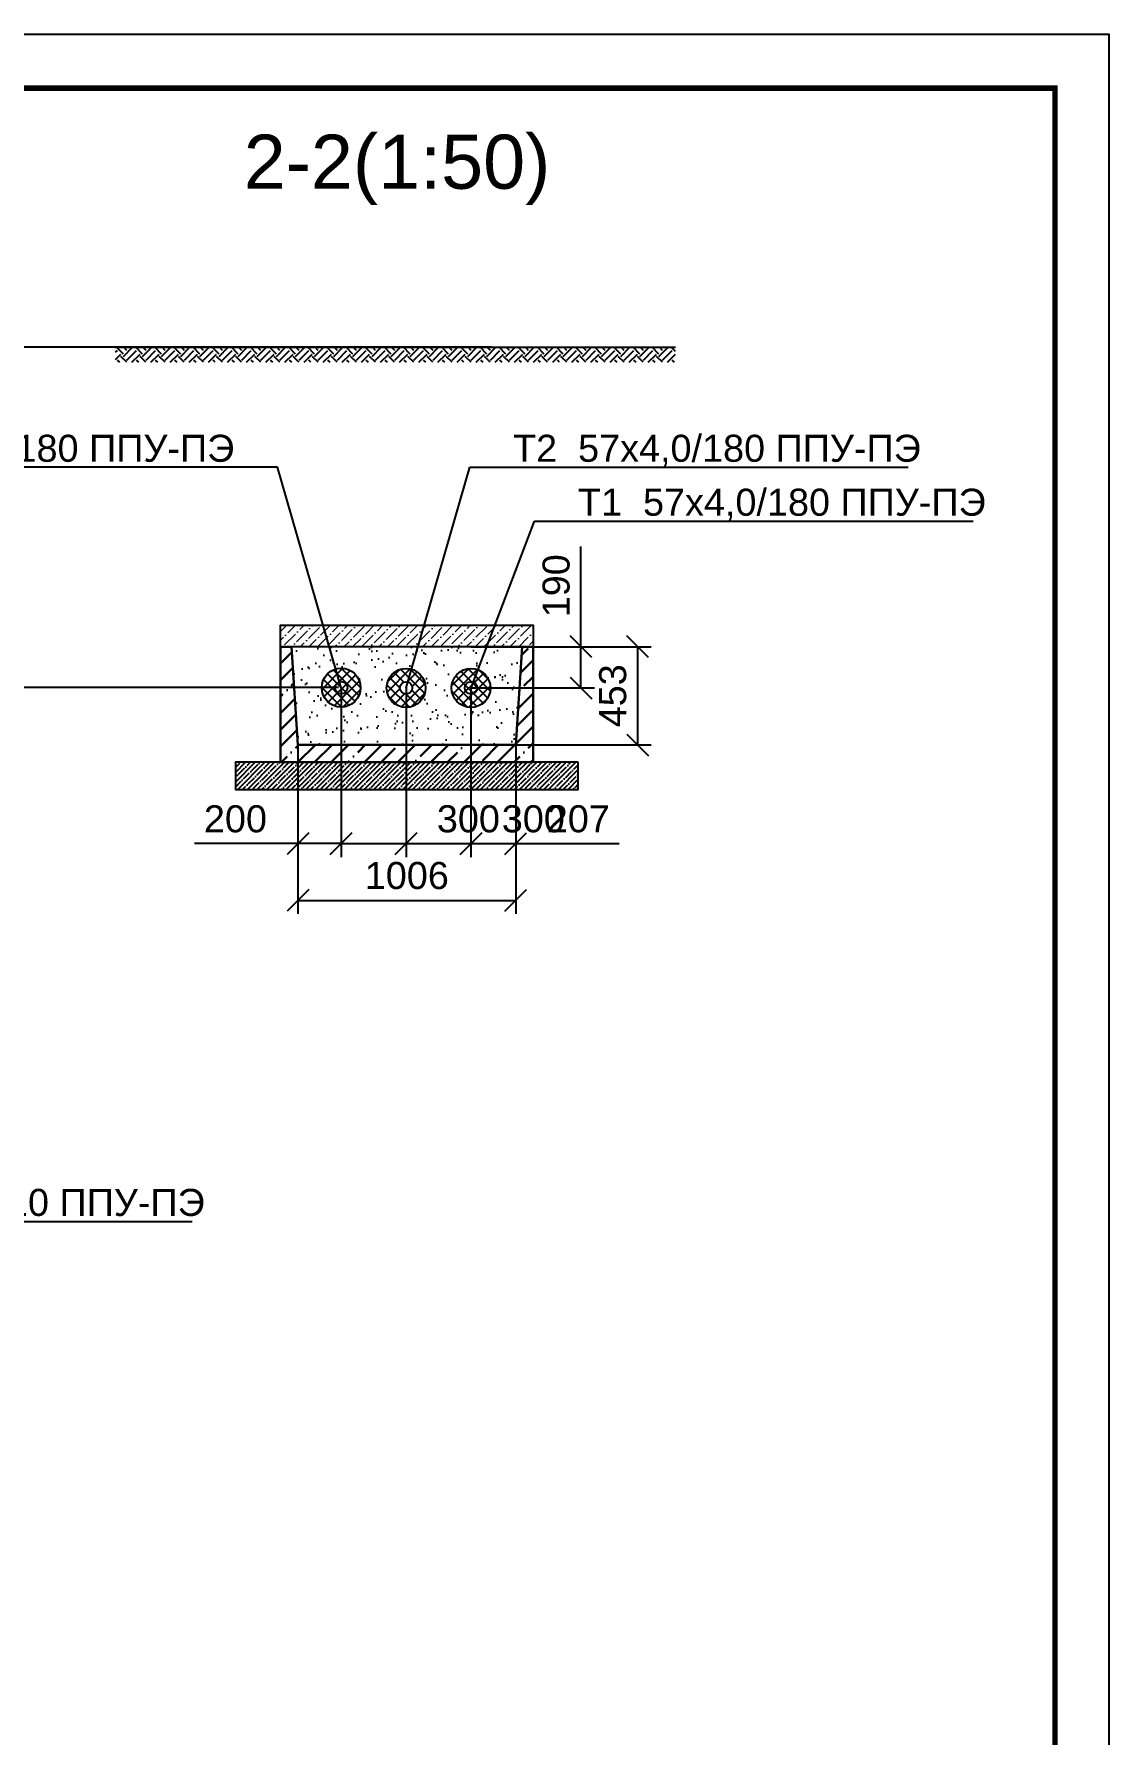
# Model space of a CAD drawing. Header units: millimetres. Extents: x 1990 to 8783, y 397 to 3825.
# Drawn here: x 4109.3 to 4208.6, y 3528 to 3685.2 of the extents above; entities that cross this region are included whole.
import ezdxf
from ezdxf import colors
from ezdxf.entities.mleader import LeaderData, LeaderLine
from ezdxf.enums import TextEntityAlignment as Align
from ezdxf.math import Vec2, Vec3

# ---------------------------------------------------------------- set-up
doc = ezdxf.new("R2010")
doc.units = ezdxf.units.MM
for name, color, linetype, lineweight in [('Основной', 1, 'Continuous', 60), ('размерная', 131, 'Continuous', 30), ('Размерный', 4, 'Continuous', 30)]:
    doc.layers.add(name, color=color, linetype=linetype, lineweight=lineweight)
doc.layers.add('Форматы', color=7, linetype='Continuous')
doc.styles.add('-ISOCPEUR-', font='isocpeur.ttf')
doc.styles.add('GOST', font='gost.shx', dxfattribs={"oblique": 15})
doc.styles.get("Standard").update_dxf_attribs({"font": 'arial.ttf'})
doc.dimstyles.new('М 1 к 50', dxfattribs={"dimtxt": 2.5, "dimasz": 2, "dimexe": 1.25, "dimexo": 0, "dimgap": 1, "dimtad": 1, "dimdec": 0, "dimlfac": 50, "dimzin": 0, "dimdsep": 46, "dimtxsty": 'GOST', "dimblk": 'OBLIQUE', "dimcen": 0, "dimclrd": 256, "dimclre": 256, "dimclrt": 256, "dimazin": 2, "dimtfac": 1, "dimtdec": 0, "dimtmove": 0, "dimatfit": 3, "dimldrblk": 'NONE', "dimfxl": 1.25, "dimtolj": 1, "dimtzin": 0, "dimlwd": -1, "dimlwe": -1, "dimarcsym": 2})

# ---------------------------------------------------------------- blocks, each defined once
blk = doc.blocks.new('*U377')
blk.add_lwpolyline([(0, 0), (420, 0), (420, -297), (0, -297)], close=True)
at = {"const_width": 0.5}
blk.add_lwpolyline([(20, -5), (415, -5), (415, -292), (20, -292)], close=True, dxfattribs=at)
blk.add_attdef('РАЗРАБОТАЛ', text='', height=2.5).set_placement((250.5, -264.22), align=Align.MIDDLE_LEFT)
at = {"flags": 8}
for tag, height, p in [('ДАТА', 2.5, (290.07, -264.4)), ('ЛИСТ', 3, (386.39, -271.92)), ('ЛИСТОВ', 3, (403.89, -271.92))]:
    blk.add_attdef(tag, text='', height=height, dxfattribs=at).set_placement(p, align=Align.MIDDLE_CENTER)
blk.add_attdef('ПРОВЕРИЛ', (250.75, -270.73), '', height=2.5)
at = {"lineweight": 30, "flags": 104}
for tag, p in [('ТЕПЛОВЫЕ_СЕТИ', (330, -269.5)), ('ИМЯ_ЧЕРТЕЖА', (330, -284.5))]:
    blk.add_attdef(tag, text='', height=3, dxfattribs=at).set_placement(p, align=Align.MIDDLE_CENTER)
at = {"style": '-ISOCPEUR-', "flags": 8}
blk.add_attdef('ФОРМАТ', text='', height=3, dxfattribs=at).set_placement((380.97, -294.75), align=Align.MIDDLE_CENTER)
blk = doc.blocks.new('_None')
blk = doc.blocks.new('*U374')
at = {"layer": 'Размерный'}
h = blk.add_hatch(dxfattribs=at)
h.set_pattern_fill('ANSI35', color=256, scale=0.85)
h.set_pattern_definition([(45, (-3446932.6355, -1336446.2115), (-3.8166088515, 3.8166088515), []), (45, (-3446928.819, -1336446.2115), (-3.8166088515, 3.8166088515), [6.746875, -1.349375, 0, -1.349375])])
h.paths.add_polyline_path([(29, 4), (29, 26.5), (26.5, 26.5), (25, 4), (-25, 4), (-26.5, 26.5), (-29, 26.5), (-29, 4), (-29, 0), (-25, 0), (25, 0), (29, 0)])
at = {"layer": 'размерная'}
for p, q in [((-29, 4), (-29, 26.5)), ((-29, 26.5), (-26.5, 26.5)), ((-25, 4), (-26.5, 26.5)), ((25, 4), (26.5, 26.5)), ((29, 26.5), (26.5, 26.5)), ((29, 4), (29, 26.5)), ((-29, 0), (-29, 4)), ((-25, 4), (25, 4)), ((-15.5, 4), (15.5, 4)), ((29, 0), (29, 4)), ((-29, 0), (-25, 0)), ((-25, 0), (25, 0)), ((-19.5, 0), (-15.5, 0)), ((-15.5, 0), (15.5, 0)), ((15.5, 0), (19.5, 0)), ((25, 0), (29, 0))]:
    blk.add_line(p, q, dxfattribs=at)
blk = doc.blocks.new('_Oblique')
at = {"color": 0, "linetype": 'ByBlock', "lineweight": -2}
blk.add_line((-0.5, -0.5), (0.5, 0.5), dxfattribs=at)
blk = doc.blocks.new('*D416')
at = {"transparency": 16777216}
for p, q in [((4137.67, 3624.78), (4137.67, 3609.13)), ((4143.67, 3624.76), (4143.67, 3609.13)), ((4137.67, 3610.38), (4143.67, 3610.38)), ((4143.67, 3610.38), (4153.19, 3610.38))]:
    blk.add_line(p, q, dxfattribs=at)
at = {"layer": 'Defpoints', "color": 0, "lineweight": 35, "transparency": 16777216}
for p in [(4137.67, 3624.78), (4143.67, 3624.76), (4143.67, 3610.38)]:
    blk.add_point(p, dxfattribs=at)
at = {"transparency": 16777216, "xscale": 2, "yscale": 2, "zscale": 2, "rotation": 180}
blk.add_blockref('_Oblique', (4137.67, 3610.38), dxfattribs=at)
at = {"transparency": 16777216, "xscale": 2, "yscale": 2, "zscale": 2}
blk.add_blockref('_Oblique', (4143.67, 3610.38), dxfattribs=at)
at = {"transparency": 16777216, "insert": (4149.43, 3612.65), "char_height": 2.5, "attachment_point": 5}
blk.add_mtext('\\A1;300', dxfattribs=at)
blk = doc.blocks.new('*D417')
at = {"transparency": 16777216}
for p, q in [((4143.67, 3624.76), (4143.67, 3609.13)), ((4149.67, 3624.76), (4149.67, 3609.13)), ((4143.67, 3610.38), (4149.67, 3610.38)), ((4149.67, 3610.38), (4159.19, 3610.38))]:
    blk.add_line(p, q, dxfattribs=at)
at = {"layer": 'Defpoints', "color": 0, "lineweight": 35, "transparency": 16777216}
for p in [(4143.67, 3624.76), (4149.67, 3624.76), (4149.67, 3610.38)]:
    blk.add_point(p, dxfattribs=at)
at = {"transparency": 16777216, "xscale": 2, "yscale": 2, "zscale": 2, "rotation": 180}
blk.add_blockref('_Oblique', (4143.67, 3610.38), dxfattribs=at)
at = {"transparency": 16777216, "xscale": 2, "yscale": 2, "zscale": 2}
blk.add_blockref('_Oblique', (4149.67, 3610.38), dxfattribs=at)
at = {"transparency": 16777216, "insert": (4155.43, 3612.65), "char_height": 2.5, "attachment_point": 5}
blk.add_mtext('\\A1;300', dxfattribs=at)
blk = doc.blocks.new('*D418')
at = {"transparency": 16777216}
for p, q in [((4137.67, 3624.78), (4137.67, 3609.13)), ((4133.68, 3619.5), (4133.68, 3609.13)), ((4133.68, 3610.38), (4124.12, 3610.38)), ((4137.67, 3610.38), (4133.68, 3610.38))]:
    blk.add_line(p, q, dxfattribs=at)
at = {"layer": 'Defpoints', "color": 0, "lineweight": 35, "transparency": 16777216}
for p in [(4137.67, 3624.78), (4133.68, 3619.5), (4133.68, 3610.38)]:
    blk.add_point(p, dxfattribs=at)
at = {"transparency": 16777216, "xscale": 2, "yscale": 2, "zscale": 2, "rotation": 180}
blk.add_blockref('_Oblique', (4133.68, 3610.38), dxfattribs=at)
at = {"transparency": 16777216, "xscale": 2, "yscale": 2, "zscale": 2}
blk.add_blockref('_Oblique', (4137.67, 3610.38), dxfattribs=at)
at = {"transparency": 16777216, "insert": (4127.9, 3612.65), "char_height": 2.5, "attachment_point": 5}
blk.add_mtext('\\A1;200', dxfattribs=at)
blk = doc.blocks.new('*D419')
at = {"transparency": 16777216}
for p, q in [((4149.67, 3624.76), (4149.67, 3609.13)), ((4153.8, 3619.5), (4153.8, 3609.13)), ((4149.67, 3610.38), (4153.8, 3610.38)), ((4153.8, 3610.38), (4163.37, 3610.38))]:
    blk.add_line(p, q, dxfattribs=at)
at = {"layer": 'Defpoints', "color": 0, "lineweight": 35, "transparency": 16777216}
for p in [(4149.67, 3624.76), (4153.8, 3619.5), (4153.8, 3610.38)]:
    blk.add_point(p, dxfattribs=at)
at = {"transparency": 16777216, "xscale": 2, "yscale": 2, "zscale": 2, "rotation": 180}
blk.add_blockref('_Oblique', (4149.67, 3610.38), dxfattribs=at)
at = {"transparency": 16777216, "xscale": 2, "yscale": 2, "zscale": 2}
blk.add_blockref('_Oblique', (4153.8, 3610.38), dxfattribs=at)
at = {"transparency": 16777216, "insert": (4159.59, 3612.65), "char_height": 2.5, "attachment_point": 5}
blk.add_mtext('\\A1;207', dxfattribs=at)
blk = doc.blocks.new('*D420')
at = {"transparency": 16777216}
for p, q in [((4159.83, 3628.56), (4159.83, 3637.84)), ((4149.67, 3628.56), (4161.08, 3628.56)), ((4159.83, 3624.76), (4159.83, 3628.56)), ((4149.67, 3624.76), (4161.08, 3624.76))]:
    blk.add_line(p, q, dxfattribs=at)
at = {"layer": 'Defpoints', "color": 0, "lineweight": 35, "transparency": 16777216}
for p in [(4149.67, 3628.56), (4159.83, 3628.56), (4149.67, 3624.76)]:
    blk.add_point(p, dxfattribs=at)
at = {"transparency": 16777216, "xscale": 2, "yscale": 2, "zscale": 2}
for p, rotation in [((4159.83, 3628.56), 90), ((4159.83, 3624.76), 270)]:
    blk.add_blockref('_Oblique', p, dxfattribs=dict(at, rotation=rotation))
at = {"transparency": 16777216, "insert": (4157.55, 3634.2), "char_height": 2.5, "attachment_point": 5, "rotation": 90}
blk.add_mtext('\\A1;190', dxfattribs=at)
blk = doc.blocks.new('*D421')
at = {"transparency": 16777216}
for p, q in [((4154.41, 3628.56), (4166.31, 3628.56)), ((4165.06, 3628.56), (4165.06, 3619.5)), ((4153.8, 3619.5), (4166.31, 3619.5))]:
    blk.add_line(p, q, dxfattribs=at)
at = {"layer": 'Defpoints', "color": 0, "lineweight": 35, "transparency": 16777216}
for p in [(4154.41, 3628.56), (4153.8, 3619.5), (4165.06, 3619.5)]:
    blk.add_point(p, dxfattribs=at)
at = {"transparency": 16777216, "xscale": 2, "yscale": 2, "zscale": 2}
for p, rotation in [((4165.06, 3628.56), 90), ((4165.06, 3619.5), 270)]:
    blk.add_blockref('_Oblique', p, dxfattribs=dict(at, rotation=rotation))
at = {"transparency": 16777216, "insert": (4162.78, 3624.03), "char_height": 2.5, "attachment_point": 5, "rotation": 90}
blk.add_mtext('\\A1;453', dxfattribs=at)
blk = doc.blocks.new('*D395')
at = {"transparency": 16777216}
for p, q in [((4151.57, 3656.24), (4086.71, 3656.24)), ((4087.96, 3624.8), (4087.96, 3656.24)), ((4137.41, 3624.8), (4086.71, 3624.8))]:
    blk.add_line(p, q, dxfattribs=at)
at = {"layer": 'Defpoints', "color": 0, "lineweight": 35, "transparency": 16777216}
for p in [(4087.96, 3656.24), (4151.57, 3656.24), (4137.41, 3624.8)]:
    blk.add_point(p, dxfattribs=at)
at = {"transparency": 16777216, "xscale": 2, "yscale": 2, "zscale": 2}
for p, rotation in [((4087.96, 3656.24), 90), ((4087.96, 3624.8), 270)]:
    blk.add_blockref('_Oblique', p, dxfattribs=dict(at, rotation=rotation))
at = {"transparency": 16777216, "insert": (4085.36, 3635.97), "char_height": 2.5, "attachment_point": 5, "rotation": 90}
blk.add_mtext('\\A1;см. профиль', dxfattribs=at)
blk = doc.blocks.new('*D422')
at = {"transparency": 16777216}
for p, q in [((4133.68, 3619.5), (4133.68, 3603.88)), ((4153.8, 3619.5), (4153.8, 3603.88)), ((4133.68, 3605.13), (4153.8, 3605.13))]:
    blk.add_line(p, q, dxfattribs=at)
at = {"layer": 'Defpoints', "color": 0, "lineweight": 35, "transparency": 16777216}
for p in [(4133.68, 3619.5), (4153.8, 3619.5), (4153.8, 3605.13)]:
    blk.add_point(p, dxfattribs=at)
at = {"transparency": 16777216, "xscale": 2, "yscale": 2, "zscale": 2, "rotation": 180}
blk.add_blockref('_Oblique', (4133.68, 3605.13), dxfattribs=at)
at = {"transparency": 16777216, "xscale": 2, "yscale": 2, "zscale": 2}
blk.add_blockref('_Oblique', (4153.8, 3605.13), dxfattribs=at)
at = {"transparency": 16777216, "insert": (4143.74, 3607.41), "char_height": 2.5, "attachment_point": 5}
blk.add_mtext('\\A1;1006', dxfattribs=at)

msp = doc.modelspace()

# ---------------------------------------------------------------- hatches: boundary and pattern name
h = msp.add_hatch()
h.set_pattern_fill('EARTH', color=256, scale=5, angle=45, style=0)
h.set_pattern_definition([(45, (-22783.672, 120405.1275), (0, 1.767766953), [1.25, -1.25]), (45, (-22784.0034, 120405.4589), (0, 1.767766953), [1.25, -1.25]), (45, (-22784.3349, 120405.7904), (0, 1.767766953), [1.25, -1.25]), (135, (-22784.3349, 120406.0113), (-1.767766953, 2e-16), [1.25, -1.25]), (135, (-22784.0034, 120406.3428), (-1.767766953, 2e-16), [1.25, -1.25]), (135, (-22783.672, 120406.6742), (-1.767766953, 2e-16), [1.25, -1.25])])
h.paths.add_polyline_path([(4166.314, 3656.239), (4168.584, 3656.239), (4168.584, 3654.849), (4165.013, 3654.849)])
h.paths.add_polyline_path([(4157.099, 3656.239), (4166.314, 3656.239), (4165.013, 3654.849), (4157.099, 3654.849)])
h.paths.add_polyline_path([(4147.884, 3656.239), (4157.099, 3656.239), (4157.099, 3654.849), (4149.184, 3654.849)])
h.paths.add_polyline_path([(4116.826, 3656.239), (4147.884, 3656.239), (4149.184, 3654.849), (4116.826, 3654.849)])
at = {"lineweight": 20}
h = msp.add_hatch(dxfattribs=at)
h.set_pattern_fill('ANSI36', color=256, scale=0.18)
h.set_pattern_definition([(45, (764.7724, 951.2893), (0.303083644, 1.111306695), [1.42875, -0.28575, 0, -0.28575])])
h.paths.add_polyline_path([(4155.413, 3628.555), (4155.413, 3630.555), (4132.067, 3630.555), (4132.067, 3628.555)])
h = msp.add_hatch()
h.set_pattern_fill('AR-SAND', color=256, scale=0.047)
h.set_pattern_definition([(37.5, (764.7724, 951.2893), (-0.0752015, 2.3002422), [0, -1.814576, 0, -2.02946, 0, -1.939925]), (7.5, (764.7724, 951.2893), (2.1127594, 3.369078), [0, -0.978916, 0, -1.635506, 0, -0.626745]), (327.5, (763.304, 951.2893), (3.7176641, 0.0067548), [0, -0.5969, 0, -2.14884, 0, -2.80543]), (317.5, (763.304, 951.2893), (3.5887153, 1.0477678), [0, -0.29845, 0, -1.408684, 0, -1.61163])])
h.paths.add_polyline_path([(4133.073, 3628.555), (4133.677, 3619.499), (4153.803, 3619.499), (4154.407, 3628.555)])
h.paths.add_polyline_path([(4139.472, 3624.782, -1), (4135.872, 3624.782, -1)], flags=16)
h.paths.add_polyline_path([(4137.102, 3624.782, -1), (4138.242, 3624.782, -1)], flags=0)
h.paths.add_polyline_path([(4145.472, 3624.759, -1), (4141.872, 3624.759, -1)], flags=16)
h.paths.add_polyline_path([(4144.242, 3624.759, -1), (4143.102, 3624.759, -1)], flags=0)
h.paths.add_polyline_path([(4151.472, 3624.759, -1), (4147.872, 3624.759, -1)], flags=16)
at = {"lineweight": 25, "ltscale": 0.5}
h = msp.add_hatch(dxfattribs=at)
h.set_pattern_fill('ANSI37', scale=0.2)
h.set_pattern_definition([(45, (764.7724, 951.2893), (-0.44901281, 0.44901281), []), (135, (764.7724, 951.2893), (-0.44901281, -0.44901281), [])])
h.paths.add_polyline_path([(4135.872, 3624.782, 1), (4139.472, 3624.782, 1)])
h.paths.add_polyline_path([(4145.472, 3624.759, 1), (4141.872, 3624.759, 1)])
h.paths.add_polyline_path([(4144.242, 3624.759, -1), (4143.102, 3624.759, -1)], flags=16)
h.paths.add_polyline_path([(4147.872, 3624.759, 1), (4151.472, 3624.759, 1)])
at = {"ltscale": 50}
h = msp.add_hatch(dxfattribs=at)
h.set_pattern_fill('ANSI35', scale=0.1)
h.set_pattern_definition([(45, (3972.61003, 3599.0685), (-0.4490128, 0.4490128), []), (45, (3973.05905, 3599.0685), (-0.4490128, 0.4490128), [0.79375, -0.15875, 0, -0.15875])])
h.paths.add_polyline_path([(4159.589, 3615.374), (4159.589, 3617.889), (4127.891, 3617.889), (4127.891, 3615.374)])

# ---------------------------------------------------------------- linework, layer by layer
msp.add_line((4116.757, 3656.239), (4168.584, 3656.239))
at = {"lineweight": 25}
msp.add_lwpolyline([(4132.067, 3628.555), (4132.067, 3630.555), (4155.413, 3630.555), (4155.413, 3628.555), (4132.067, 3628.555)], dxfattribs=at)
msp.add_lwpolyline([(4159.589, 3617.889), (4127.891, 3617.889), (4127.891, 3615.374), (4159.589, 3615.374)], close=True)
for centre, radius in [((4137.672, 3624.782), 1.8), ((4143.672, 3624.759), 1.8), ((4149.672, 3624.759), 1.8), ((4137.672, 3624.782), 0.57), ((4143.672, 3624.759), 0.57), ((4149.672, 3624.759), 0.57)]:
    msp.add_circle(centre, radius, dxfattribs=at)

# ---------------------------------------------------------------- block references
at = {"lineweight": 25, "xscale": 0.4025157232704403, "yscale": 0.4025157232704403, "zscale": 0.4025157232704403}
msp.add_blockref('*U374', (4143.74, 3617.889), dxfattribs=at)
at = {"layer": 'Форматы'}
msp.add_blockref('*U377', (3788.632, 3685.185), dxfattribs=at)

# ---------------------------------------------------------------- texts
at = {"layer": 'Основной', "lineweight": 25, "insert": (4128.664, 3675.885, 1.966), "char_height": 5, "width": 25.33818, "attachment_point": 1}
msp.add_mtext('2-2(1:50)', dxfattribs=at)

# ---------------------------------------------------------------- dimensions: what is measured, and where the dimension line sits
dim = msp.add_linear_dim(base=(4087.961, 3656.239), p1=(4137.412, 3624.802), p2=(4151.566, 3656.239), angle=90, text='см. профиль', dimstyle='М 1 к 50', override={"dimtxsty": 'Standard'})
dim.commit()
dim.dimension.update_dxf_attribs({"geometry": '*D395', "text_midpoint": (4087.961, 3635.975), "dimtype": 160})
for base, p1, p2, picture, middle in [((4159.83, 3628.555), (4149.672, 3624.759), (4149.672, 3628.555), '*D420', (4157.554, 3634.195)), ((4165.057, 3619.499), (4154.407, 3628.555), (4153.803, 3619.499), '*D421', (4162.78, 3624.027))]:
    dim = msp.add_linear_dim(base=base, p1=p1, p2=p2, angle=90, dimstyle='М 1 к 50', override={"dimtxsty": 'Standard'})
    dim.commit()
    dim.dimension.update_dxf_attribs({"geometry": picture, "text_midpoint": middle})
for base, p1, p2, picture, middle in [((4133.677, 3610.375), (4137.672, 3624.782), (4133.677, 3619.499), '*D418', (4127.898, 3612.652)), ((4143.672, 3610.375), (4137.672, 3624.782), (4143.672, 3624.759), '*D416', (4149.429, 3612.653)), ((4149.672, 3610.375), (4143.672, 3624.759), (4149.672, 3624.759), '*D417', (4155.429, 3612.653)), ((4153.803, 3610.375), (4149.672, 3624.759), (4153.803, 3619.499), '*D419', (4159.586, 3612.652)), ((4153.803, 3605.132), (4133.677, 3619.499), (4153.803, 3619.499), '*D422', (4143.74, 3607.408))]:
    dim = msp.add_linear_dim(base=base, p1=p1, p2=p2, dimstyle='М 1 к 50', override={"dimtxsty": 'Standard'})
    dim.commit()
    dim.dimension.update_dxf_attribs({"geometry": picture, "text_midpoint": middle})

# ---------------------------------------------------------------- leaders
at = {"lineweight": 25}
ml = msp.add_multileader_mtext('Standard', dxfattribs=at)
ml.set_content('Т3  57х4,0/180 ППУ-ПЭ', color=256)
ml.set_leader_properties()
ml.set_arrow_properties(name='NONE')
ml.build(insert=Vec2(0, 0))
ml.multileader.update_dxf_attribs({"text_left_attachment_type": 6, "text_right_attachment_type": 6, "dogleg_length": 2, "arrow_head_size": 2.5})
ctx = ml.context
ctx.base_point, ctx.char_height, ctx.arrow_head_size, ctx.plane_origin = Vec3(4088.353, 3645.156), 2.5, 2.5, Vec3(4137.672, 3624.759)
ctx.left_attachment, ctx.right_attachment, ctx.text_align_type = 6, 6, 2
notes = []
notes.append((ctx, [(0, (1, 1, 0), (4131.793, 3645.156), (-1, 0), 2, [(0, [(4137.672, 3624.759)], 0, [])])]))
ctx.mtext.insert, ctx.mtext.alignment, ctx.mtext.flow_direction = Vec3(4127.793, 3648.156), 3, 5
ml = msp.add_multileader_mtext('Standard', dxfattribs=at)
ml.set_content('Т2  57х4,0/180 ППУ-ПЭ', color=256)
ml.set_leader_properties()
ml.set_arrow_properties(name='NONE')
ml.build(insert=Vec2(0, 0))
ml.multileader.update_dxf_attribs({"text_left_attachment_type": 6, "text_right_attachment_type": 6, "dogleg_length": 2, "arrow_head_size": 2.5})
ctx = ml.context
ctx.base_point, ctx.char_height, ctx.arrow_head_size, ctx.plane_origin = Vec3(4151.552, 3645.156), 2.5, 2.5, Vec3(4143.672, 3624.759)
ctx.left_attachment, ctx.right_attachment = 6, 6
notes.append((ctx, [(0, (1, 1, 0), (4149.552, 3645.156), (1, 0), 2, [(0, [(4143.672, 3624.759)], 0, [])])]))
ctx.mtext.insert, ctx.mtext.flow_direction = Vec3(4153.552, 3648.156), 5
ml = msp.add_multileader_mtext('Standard', dxfattribs=at)
ml.set_content('Т1  57х4,0/180 ППУ-ПЭ', color=256)
ml.set_leader_properties()
ml.set_arrow_properties(name='NONE')
ml.build(insert=Vec2(0, 0))
ml.multileader.update_dxf_attribs({"text_left_attachment_type": 6, "text_right_attachment_type": 6, "dogleg_length": 2, "arrow_head_size": 2.5})
ctx = ml.context
ctx.base_point, ctx.char_height, ctx.arrow_head_size, ctx.plane_origin = Vec3(4157.552, 3640.172), 2.5, 2.5, Vec3(4149.672, 3624.759)
ctx.left_attachment, ctx.right_attachment = 6, 6
notes.append((ctx, [(0, (1, 1, 0), (4155.552, 3640.172), (1, 0), 2, [(0, [(4149.672, 3624.759)], 0, [])])]))
ctx.mtext.insert, ctx.mtext.flow_direction = Vec3(4159.552, 3643.172), 5
ml = msp.add_multileader_mtext('Standard', dxfattribs=at)
ml.set_content('Т1  32х3,0/110 ППУ-ПЭ', color=256)
ml.set_leader_properties()
ml.set_arrow_properties(name='NONE')
ml.build(insert=Vec2(0, 0))
ml.multileader.update_dxf_attribs({"text_left_attachment_type": 6, "text_right_attachment_type": 6, "dogleg_length": 2, "arrow_head_size": 2.5})
ctx = ml.context
ctx.base_point, ctx.char_height, ctx.arrow_head_size, ctx.plane_origin = Vec3(4085.374, 3575.469), 2.5, 2.5, Vec3(4080.2, 3555.072)
ctx.left_attachment, ctx.right_attachment = 6, 6
notes.append((ctx, [(0, (1, 1, 0), (4083.374, 3575.469), (1, 0), 2, [(0, [(4080.2, 3555.072)], 0, [])])]))
ctx.mtext.insert, ctx.mtext.flow_direction = Vec3(4087.374, 3578.469), 5
for ctx, leaders in notes:
    for number, flags, end, landing, length, lines in leaders:
        leader = LeaderData()
        leader.index, (leader.has_last_leader_line, leader.has_dogleg_vector, leader.attachment_direction) = number, flags
        leader.last_leader_point, leader.dogleg_vector, leader.dogleg_length = Vec3(end), Vec3(landing), length
        for number, points, colour, breaks in lines:
            line = LeaderLine()
            line.index, line.vertices, line.color, line.breaks = number, Vec3.list(points), colors.encode_raw_color(colour), breaks
            leader.lines.append(line)
        ctx.leaders.append(leader)

doc.saveas('drawing.dxf')
